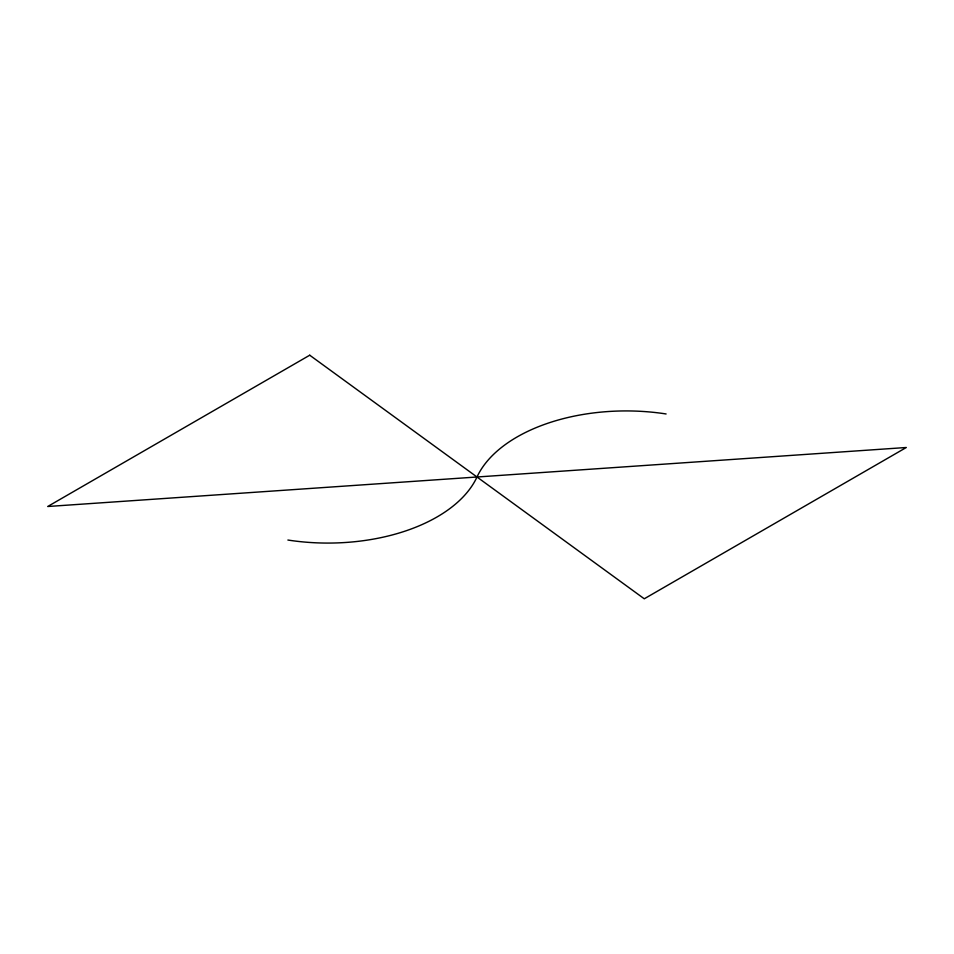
<?xml version="1.0" encoding="UTF-8"?>
<svg xmlns="http://www.w3.org/2000/svg" width="954" height="954" viewBox="0 0 954 954"><rect width="100%" height="100%" fill="white"/><g stroke="black" fill="none" stroke-linecap="round" stroke-linejoin="round"><path stroke-width="1.43" d="M287.893 540.036A154.405 89.139 0 0 0 477 477A154.405 89.139 0 0 1 666.107 413.964M309.728 355.21L47.7 506.502L906.3 447.498L644.272 598.79L309.728 355.21"/></g></svg>
